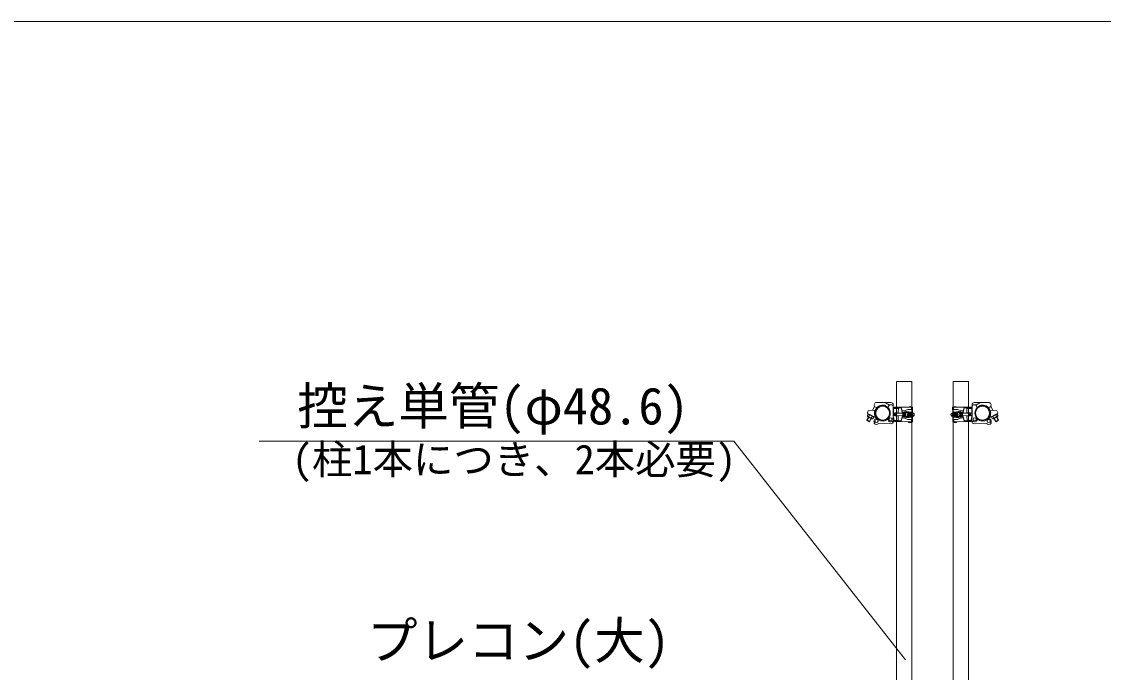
# Model space of a CAD drawing. Units: millimetres, scale not verified. Extents: x -10338 to 10338, y -7128 to 7128.
# Drawn here: x -1197 to 2230, y 5066 to 7128 of the extents above; entities that cross this region are included whole.
import ezdxf
from ezdxf.enums import TextEntityAlignment as Align

# ---------------------------------------------------------------- set-up
doc = ezdxf.new("R2010")
doc.units = ezdxf.units.MM
doc.header["$LTSCALE"] = 40
for name, color, linetype, lineweight in [('0-3_CYG-108', 7, 'Continuous', 9), ('0-9_TEXT', 7, 'Continuous', 9), ('0-C_図面枠', 7, 'Continuous', 9)]:
    doc.layers.add(name, color=color, linetype=linetype, lineweight=lineweight)
doc.styles.add('ＭＳ ゴシック', font='')
doc.styles.get('ＭＳ ゴシック').set_extended_font_data('MS Gothic')

msp = doc.modelspace()

# ---------------------------------------------------------------- linework, layer by layer
at = {"layer": '0-3_CYG-108'}
for p, q in [((1482.74, 5887.96), (1485.3, 5894.96)), ((1485.3, 5894.96), (1506.58, 5896.9)), ((1498.14, 5896.13), (1505, 5908.97)), ((1508.16, 5896.31), (1506.58, 5896.9)), ((1507.44, 5896.58), (1512.06, 5905.2)), ((1557.11, 5921.08), (1511.82, 5921.19)), ((1539.57, 5919.9), (1552.4, 5913.03)), ((1540.02, 5910.58), (1548.63, 5905.98)), ((1564, 5874.99), (1564.1, 5914.07)), ((1564.36, 5865.57), (1564.79, 5901.56)), ((1564.52, 5860.92), (1564.63, 5906.22)), ((1565.16, 5902.56), (1580.5, 5902.38)), ((1568.9, 5904.02), (1589.52, 5903.76)), ((1569.85, 5906.5), (1625.55, 5905.83)), ((1580.33, 5888.38), (1580.5, 5902.38)), ((1581.52, 5903.86), (1581.55, 5906.36)), ((1589.52, 5903.76), (1589.55, 5906.26)), ((1589.52, 5903.76), (1592.34, 5889.23)), ((1589.52, 5903.76), (1592.4, 5894.23)), ((1598.4, 5894.16), (1610.46, 5899.01)), ((1610.46, 5899.01), (1621.46, 5898.88)), ((1622.46, 5898.74), (1622.55, 5905.86)), ((1622.5, 5901.86), (1625.5, 5901.83)), ((1622.51, 5902.86), (1625.51, 5902.83)), ((1625.33, 5887.83), (1625.55, 5905.83)), ((1808.18, 5906.5), (1752.48, 5905.83)), ((1752.7, 5887.83), (1752.48, 5905.83)), ((1755.52, 5902.86), (1752.52, 5902.83)), ((1755.53, 5901.86), (1752.53, 5901.83)), ((1755.57, 5898.74), (1755.48, 5905.86)), ((1767.57, 5899.01), (1756.57, 5898.88)), ((1779.63, 5894.16), (1767.57, 5899.01)), ((1788.51, 5903.76), (1785.63, 5894.23)), ((1788.51, 5903.76), (1785.69, 5889.23)), ((1788.51, 5903.76), (1788.48, 5906.26)), ((1809.13, 5904.02), (1788.51, 5903.76)), ((1796.51, 5903.86), (1796.48, 5906.36)), ((1812.87, 5902.56), (1797.53, 5902.38)), ((1797.7, 5888.38), (1797.53, 5902.38)), ((1813.68, 5865.57), (1813.24, 5901.56)), ((1813.51, 5860.92), (1813.4, 5906.22)), ((1814.03, 5874.99), (1813.94, 5914.07)), ((1820.92, 5921.08), (1866.22, 5921.19)), ((1838.46, 5919.9), (1825.63, 5913.03)), ((1838.02, 5910.58), (1829.4, 5905.98)), ((1870.58, 5896.58), (1865.98, 5905.2)), ((1869.86, 5896.31), (1871.46, 5896.9)), ((1892.73, 5894.96), (1871.46, 5896.9)), ((1879.9, 5896.13), (1873.03, 5908.97)), ((1895.3, 5887.96), (1892.73, 5894.96)), ((1480.74, 5865.72), (1485.89, 5875.36)), ((1489.56, 5861), (1480.74, 5865.72)), ((1480.91, 5863.93), (1480.74, 5865.72)), ((1480.91, 5863.93), (1486.77, 5874.88)), ((1487.96, 5860.16), (1480.91, 5863.93)), ((1482.42, 5879.48), (1485.72, 5885.65)), ((1496.91, 5869.46), (1483.68, 5876.54)), ((1502.42, 5874.46), (1484.85, 5883.85)), ((1509.79, 5872.78), (1485.72, 5885.65)), ((1486.83, 5877.12), (1489.19, 5881.53)), ((1487.96, 5860.16), (1493.83, 5871.11)), ((1487.96, 5860.16), (1489.56, 5861)), ((1489.56, 5861), (1494.71, 5870.64)), ((1495.66, 5872.42), (1498.01, 5876.81)), ((1500.06, 5870.05), (1503.36, 5876.22)), ((1563.44, 5859.99), (1561.33, 5862.12)), ((1564.44, 5864.57), (1580.04, 5864.38)), ((1568.51, 5878.62), (1568.63, 5888.42)), ((1568.86, 5863.01), (1589.02, 5862.77)), ((1569.51, 5878.5), (1569.63, 5888.5)), ((1569.51, 5878.5), (1580.21, 5878.38)), ((1569.63, 5888.5), (1580.33, 5888.38)), ((1573.72, 5879.46), (1595.43, 5879.19)), ((1573.82, 5887.46), (1595.52, 5887.19)), ((1577.71, 5878.41), (1577.72, 5879.41)), ((1577.82, 5887.4), (1577.83, 5888.4)), ((1577.97, 5862.42), (1579.8, 5864.12)), ((1580.04, 5864.38), (1580.21, 5878.38)), ((1580.99, 5860.36), (1581.02, 5862.86)), ((1588.99, 5860.27), (1589.02, 5862.77)), ((1589.02, 5862.77), (1592.2, 5877.23)), ((1589.02, 5862.77), (1592.14, 5872.23)), ((1592.14, 5872.23), (1592.2, 5877.23)), ((1592.14, 5872.23), (1598.14, 5872.16)), ((1592.2, 5877.23), (1604.06, 5877.09)), ((1592.34, 5889.23), (1592.4, 5894.23)), ((1592.34, 5889.23), (1604.2, 5889.09)), ((1592.4, 5894.23), (1598.4, 5894.16)), ((1595.43, 5879.19), (1603, 5879.1)), ((1595.52, 5887.19), (1603.1, 5887.1)), ((1596.21, 5878.18), (1603.46, 5878.1)), ((1596.33, 5888.18), (1603.58, 5888.09)), ((1598.14, 5872.16), (1610.08, 5867.01)), ((1605.06, 5877.08), (1610.06, 5877.02)), ((1605.2, 5889.07), (1610.2, 5889.01)), ((1607.16, 5874.05), (1613.16, 5873.98)), ((1607.38, 5892.05), (1613.38, 5891.98)), ((1610.08, 5867.01), (1621.08, 5866.88)), ((1612.88, 5878.98), (1627.17, 5878.81)), ((1612.97, 5886.98), (1627.26, 5886.81)), ((1614.21, 5877.96), (1628.21, 5877.8)), ((1614.33, 5887.96), (1628.33, 5887.79)), ((1614.53, 5874.96), (1621.17, 5874.88)), ((1614.72, 5890.96), (1621.37, 5890.88)), ((1621.98, 5859.86), (1622.07, 5866.87)), ((1622.02, 5862.87), (1625.03, 5862.83)), ((1622.03, 5863.87), (1625.04, 5863.83)), ((1622.17, 5874.87), (1622.2, 5877.87)), ((1622.32, 5887.87), (1622.36, 5890.99)), ((1624.99, 5859.83), (1625.21, 5877.83)), ((1763.7, 5887.96), (1749.7, 5887.79)), ((1763.82, 5877.96), (1749.82, 5877.8)), ((1765.06, 5886.98), (1750.77, 5886.81)), ((1765.16, 5878.98), (1750.86, 5878.81)), ((1753.04, 5859.83), (1752.82, 5877.83)), ((1756, 5863.87), (1752.99, 5863.83)), ((1756.01, 5862.87), (1753, 5862.83)), ((1755.71, 5887.87), (1755.67, 5890.99)), ((1755.86, 5874.87), (1755.83, 5877.87)), ((1756.05, 5859.86), (1755.96, 5866.87)), ((1763.31, 5890.96), (1756.66, 5890.88)), ((1763.5, 5874.96), (1756.86, 5874.88)), ((1767.96, 5867.01), (1756.96, 5866.88)), ((1770.65, 5892.05), (1764.65, 5891.98)), ((1770.87, 5874.05), (1764.87, 5873.98)), ((1772.83, 5889.07), (1767.83, 5889.01)), ((1779.89, 5872.16), (1767.96, 5867.01)), ((1772.97, 5877.08), (1767.97, 5877.02)), ((1785.69, 5889.23), (1773.83, 5889.09)), ((1785.83, 5877.23), (1773.97, 5877.09)), ((1781.7, 5888.18), (1774.45, 5888.09)), ((1781.82, 5878.18), (1774.57, 5878.1)), ((1782.51, 5887.19), (1774.93, 5887.1)), ((1782.6, 5879.19), (1775.02, 5879.1)), ((1785.63, 5894.23), (1779.63, 5894.16)), ((1785.89, 5872.23), (1779.89, 5872.16)), ((1804.21, 5887.46), (1782.51, 5887.19)), ((1804.31, 5879.46), (1782.6, 5879.19)), ((1785.69, 5889.23), (1785.63, 5894.23)), ((1789.01, 5862.77), (1785.83, 5877.23)), ((1785.89, 5872.23), (1785.83, 5877.23)), ((1789.01, 5862.77), (1785.89, 5872.23)), ((1809.17, 5863.01), (1789.01, 5862.77)), ((1789.04, 5860.27), (1789.01, 5862.77)), ((1797.04, 5860.36), (1797.01, 5862.86)), ((1808.4, 5888.5), (1797.7, 5888.38)), ((1808.52, 5878.5), (1797.82, 5878.38)), ((1797.99, 5864.38), (1797.82, 5878.38)), ((1813.59, 5864.57), (1797.99, 5864.38)), ((1800.06, 5862.42), (1798.24, 5864.12)), ((1800.21, 5887.4), (1800.2, 5888.4)), ((1800.32, 5878.41), (1800.31, 5879.41)), ((1808.52, 5878.5), (1808.4, 5888.5)), ((1809.52, 5878.62), (1809.4, 5888.42)), ((1814.59, 5859.99), (1816.7, 5862.12)), ((1868.24, 5872.78), (1892.31, 5885.65)), ((1877.97, 5870.05), (1874.67, 5876.22)), ((1875.61, 5874.46), (1893.18, 5883.85)), ((1882.38, 5872.42), (1880.02, 5876.81)), ((1881.12, 5869.46), (1894.35, 5876.54)), ((1888.48, 5861), (1883.32, 5870.64)), ((1890.06, 5860.16), (1884.2, 5871.11)), ((1888.48, 5861), (1897.3, 5865.72)), ((1890.06, 5860.16), (1888.48, 5861)), ((1891.2, 5877.12), (1888.84, 5881.53)), ((1890.06, 5860.16), (1897.12, 5863.93)), ((1897.12, 5863.93), (1891.26, 5874.88)), ((1897.3, 5865.72), (1892.14, 5875.36)), ((1895.61, 5879.48), (1892.31, 5885.65)), ((1897.12, 5863.93), (1897.3, 5865.72)), ((1503.42, 5854.58), (1505.55, 5856.7)), ((1518.42, 5854.03), (1557.5, 5853.93)), ((1569.3, 5860.51), (1624.99, 5859.83)), ((1808.74, 5860.51), (1753.04, 5859.83)), ((1859.61, 5854.03), (1820.53, 5853.93)), ((1874.6, 5854.58), (1872.48, 5856.7))]:
    msp.add_line(p, q, dxfattribs=at)
for points in [[(1575.03, 4011.56), (1575.03, 5987.85), (1623.63, 5987.85), (1623.63, 4010.97)], [(1803, 4011.56), (1803, 5987.85), (1754.4, 5987.85), (1754.4, 4010.97)]]:
    msp.add_lwpolyline(points, dxfattribs=at)
for centre, radius in [((1530.73, 5887.3), 24.3), ((1530.73, 5887.3), 24.3), ((1530.73, 5887.3), 22), ((1530.73, 5887.3), 22), ((1847.3, 5887.3), 24.3), ((1847.3, 5887.3), 24.3), ((1847.3, 5887.3), 22), ((1847.3, 5887.3), 22), ((1511.22, 5862.34), 5), ((1555.68, 5867.79), 5), ((1822.34, 5867.79), 5), ((1866.81, 5862.34), 5)]:
    msp.add_circle(centre, radius, dxfattribs=at)
for centre, radius, start, end in [((1511.8, 5913.19), 8, 89.862, 293.402), ((1530.73, 5887.85), 25.8, 159.446, 311.149), ((1531.28, 5887.3), 25.8, 69.446, 221.149), ((1556.63, 5906.24), 8, 359.862, 203.402), ((1557.1, 5914.08), 7, 359.862, 89.862), ((1569.79, 5901.5), 5, 89.306, 179.306), ((1569.3, 5902.01), 2, 89.306, 165.436), ((1617.5, 5902.18), 6.25, 36.175, 142.436), ((1621.42, 5894.88), 4, 269.306, 89.306), ((1756.62, 5894.88), 4, 90.694, 270.694), ((1760.53, 5902.18), 6.25, 37.564, 143.825), ((1808.24, 5901.5), 5, 0.694, 90.694), ((1808.73, 5902.01), 2, 14.564, 90.694), ((1821.4, 5906.24), 8, 336.598, 180.138), ((1820.94, 5914.08), 7, 90.138, 180.138), ((1847.3, 5887.85), 25.8, 228.851, 20.554), ((1846.75, 5887.3), 25.8, 318.851, 110.554), ((1866.24, 5913.19), 8, 246.598, 90.138), ((1484.89, 5878.8), 2.56, 164.543, 319.181), ((1487.74, 5887.95), 5, 179.862, 233.966), ((1493.7, 5879.38), 7.23, 198.208, 285.657), ((1498.12, 5871.72), 2.56, 164.541, 319.183), ((1511.22, 5862.34), 8, 71.788, 224.862), ((1555.68, 5867.79), 8, 161.788, 314.862), ((1557.52, 5860.93), 7, 269.862, 359.862), ((1555.68, 5867.79), 11, 314.862, 40.876), ((1569.36, 5865.51), 5, 179.306, 269.306), ((1569.57, 5883.5), 5, 89.306, 269.306), ((1568.85, 5865.01), 2, 196.705, 269.306), ((1578.36, 5883.4), 6.08, 138.194, 220.418), ((1601.52, 5883.12), 7.25, 135.703, 222.909), ((1602.02, 5883.11), 6.25, 126.176, 232.436), ((1604.02, 5883.09), 6.25, 126.176, 232.436), ((1598.2, 5877.16), 5, 269.306, 359.306), ((1598.34, 5889.16), 5, 359.306, 89.306), ((1606.02, 5883.06), 6.25, 126.176, 232.436), ((1608.02, 5883.04), 6.25, 144.494, 214.118), ((1612.87, 5882.98), 10.6, 121.197, 237.415), ((1613.87, 5882.97), 10.6, 121.197, 237.415), ((1618.87, 5882.91), 10.6, 121.197, 237.415), ((1616.94, 5882.93), 5.67, 117.379, 241.233), ((1618.02, 5882.92), 6.25, 126.176, 232.436), ((1607.67, 5883.04), 10.6, 301.197, 331.161), ((1607.67, 5883.04), 10.6, 27.45, 57.415), ((1620.02, 5882.89), 6.25, 126.176, 232.436), ((1622.02, 5882.87), 6.25, 126.176, 232.436), ((1624.02, 5882.84), 6.25, 126.176, 232.436), ((1626.02, 5882.82), 6.25, 126.176, 232.436), ((1621.12, 5870.88), 4, 269.306, 89.306), ((1628.02, 5882.8), 6.25, 126.176, 232.436), ((1630.02, 5882.77), 6.25, 126.176, 232.436), ((1632.02, 5882.75), 6.25, 126.176, 232.436), ((1633.02, 5882.74), 6.25, 132.15, 226.463), ((1624.52, 5882.84), 6.25, 306.176, 52.436), ((1753.51, 5882.84), 6.25, 127.564, 233.824), ((1745.01, 5882.74), 6.25, 313.537, 47.85), ((1746.01, 5882.75), 6.25, 307.564, 53.824), ((1748.01, 5882.77), 6.25, 307.564, 53.824), ((1756.91, 5870.88), 4, 90.694, 270.694), ((1750.01, 5882.8), 6.25, 307.564, 53.824), ((1752.01, 5882.82), 6.25, 307.564, 53.824), ((1754.01, 5882.84), 6.25, 307.564, 53.824), ((1756.01, 5882.87), 6.25, 307.564, 53.824), ((1770.36, 5883.04), 10.6, 122.585, 152.55), ((1770.36, 5883.04), 10.6, 208.839, 238.803), ((1758.01, 5882.89), 6.25, 307.564, 53.824), ((1760.01, 5882.92), 6.25, 307.564, 53.824), ((1761.1, 5882.93), 5.67, 298.767, 62.621), ((1759.16, 5882.91), 10.6, 302.585, 58.803), ((1764.16, 5882.97), 10.6, 302.585, 58.803), ((1765.16, 5882.98), 10.6, 302.585, 58.803), ((1779.69, 5889.16), 5, 90.694, 180.694), ((1779.83, 5877.16), 5, 180.694, 270.694), ((1770.01, 5883.04), 6.25, 325.882, 35.506), ((1772.01, 5883.06), 6.25, 307.564, 53.824), ((1774.01, 5883.09), 6.25, 307.564, 53.824), ((1776.01, 5883.11), 6.25, 307.564, 53.824), ((1776.51, 5883.12), 7.25, 317.091, 44.297), ((1799.68, 5883.4), 6.08, 319.582, 41.806), ((1808.46, 5883.5), 5, 270.694, 90.694), ((1808.68, 5865.51), 5, 270.694, 0.694), ((1809.18, 5865.01), 2, 270.694, 343.295), ((1822.34, 5867.79), 11, 139.124, 225.138), ((1820.51, 5860.93), 7, 180.138, 270.138), ((1822.34, 5867.79), 8, 225.138, 18.212), ((1866.81, 5862.34), 8, 315.138, 108.212), ((1879.91, 5871.72), 2.56, 220.817, 15.459), ((1884.33, 5879.38), 7.23, 254.343, 341.792), ((1893.14, 5878.8), 2.56, 220.819, 15.457), ((1890.3, 5887.95), 5, 306.034, 0.138), ((1511.22, 5862.34), 11, 224.862, 310.876), ((1617.04, 5863.68), 6.25, 216.176, 322.436), ((1761, 5863.68), 6.25, 217.564, 323.824), ((1866.81, 5862.34), 11, 229.124, 315.138)]:
    msp.add_arc(centre, radius, start, end, dxfattribs=at)
at = {"layer": '0-9_TEXT'}
for p in [(-445.04, 5798.23), (1603.14, 5106.02)]:
    msp.add_line(p, (1059.44, 5798.23), dxfattribs=at)
at = {"layer": '0-C_図面枠'}
msp.add_lwpolyline([(-10338.45, -7127.75), (10338.45, -7127.75), (10338.45, 7127.75), (-10338.45, 7127.75)], dxfattribs=at)

# ---------------------------------------------------------------- texts
at = {"layer": '0-9_TEXT', "style": 'ＭＳ ゴシック'}
for s, height, p in [('控え単管(φ48.6)', 117.3, (-323.64, 5816.39)), ('(柱1本につき、2本必要)', 93.84, (-340.86, 5665.8)), ('プレコン(大)', 117.3, (-102.82, 5073.21))]:
    msp.add_text(s, height=height, dxfattribs=at).set_placement(p, align=Align.BOTTOM_LEFT)

doc.saveas('drawing.dxf')
